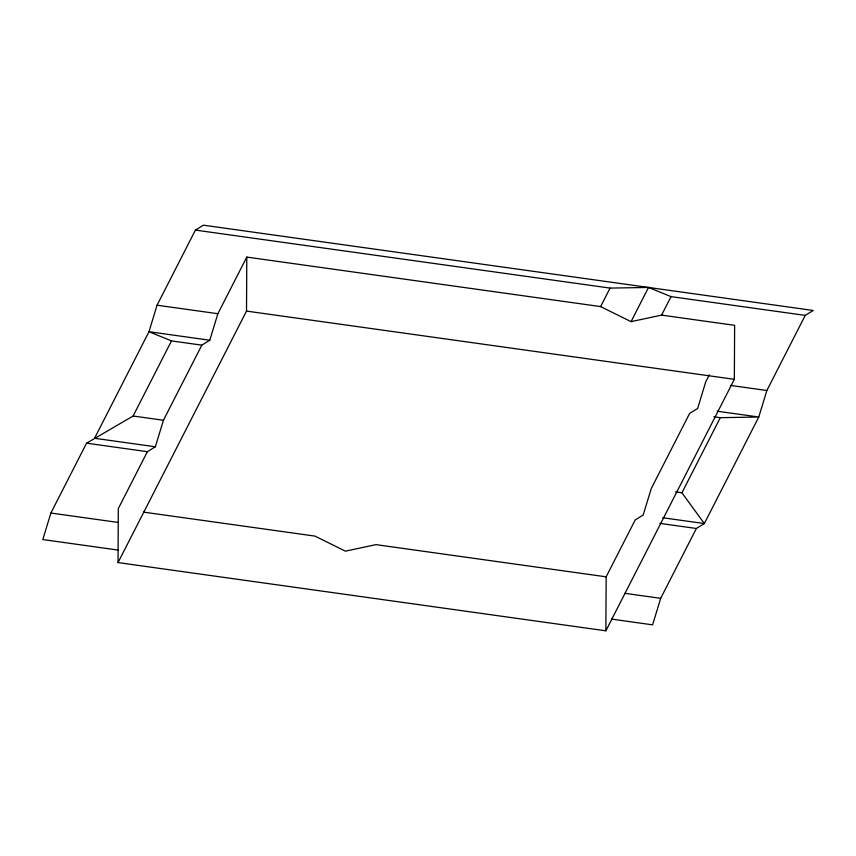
<?xml version="1.0" encoding="UTF-8"?>
<svg xmlns="http://www.w3.org/2000/svg" width="856" height="856" viewBox="0 0 856 856"><rect width="100%" height="100%" fill="white"/><g stroke="black" fill="none" stroke-linecap="round" stroke-linejoin="round"><path stroke-width="1.28" d="M118.032 562.585L118.31 508.592L147.382 451.69L155.353 446.779L163.442 420.253L201.813 345.15L209.784 340.228L217.873 313.713L246.796 257.089L600.612 306.587L631.054 321.653L661.592 315.115L734.63 325.334L734.352 379.326L605.866 630.818L118.032 562.585L246.517 311.092L246.796 257.089M605.866 630.818L606.155 576.826L635.216 519.934L643.188 515.012L651.277 488.498L689.647 413.384L697.619 408.473L705.708 381.947L709.324 374.875M201.813 345.15L171.489 340.902L133.119 416.016L86.563 443.183L50.889 513.033L42.8 539.548L118.096 550.076M611.537 619.102L652.593 624.848L660.682 598.333L696.367 528.484L704.338 523.572L758.769 417.022L766.858 390.507L805.229 315.393L813.2 310.471L203.407 225.181L195.425 230.093L157.055 305.207L148.976 331.721L94.545 438.272L155.353 446.779M600.612 306.587L610.061 288.098L648.527 287.445L671.04 296.625L805.229 315.393M631.054 321.653L648.527 287.445M661.592 315.115L671.04 296.625M662.705 517.741L704.338 523.572L681.932 492.789L720.303 417.675L758.769 417.022L717.135 411.201M195.425 230.093L610.061 288.098M246.517 311.092L734.352 379.326M157.055 305.207L217.873 313.713M730.425 385.403L766.858 390.507M209.784 340.228L148.976 331.721L171.489 340.902M713.915 416.786L720.303 417.675M133.119 416.016L163.442 420.253M675.545 491.89L681.932 492.789M86.563 443.183L147.382 451.69M659.933 523.39L696.367 528.484M143.391 512.102L314.987 536.102L345.417 551.168L375.966 544.63L606.155 576.826M50.889 513.033L118.224 522.449M624.933 593.326L660.682 598.333"/></g></svg>
